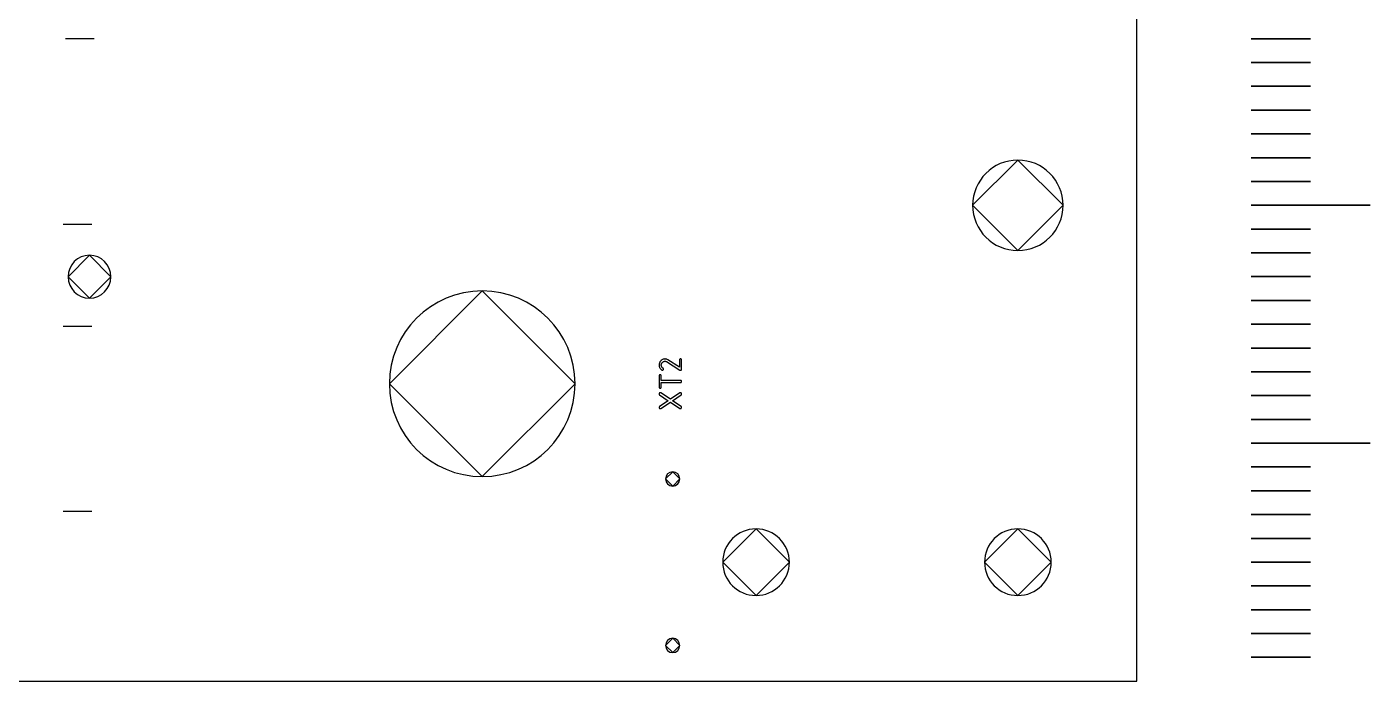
# Model space of a CAD drawing. Header units: inches. Extents: x 0 to 594, y -420 to 0.
# Drawn here: x 224.9 to 281.4, y -246.1 to -218.6 of the extents above; entities that cross this region are included whole.
import ezdxf

# ---------------------------------------------------------------- set-up
doc = ezdxf.new("R2010")
doc.units = ezdxf.units.IN
doc.header["$MEASUREMENT"] = 0

msp = doc.modelspace()

# ---------------------------------------------------------------- linework, layer by layer
at = {"color": 18, "true_color": 0x000000}
for p, q in [((271.562, -246.083), (271.562, -26.083)), ((227.762, -219.083), (226.562, -219.083)), ((266.562, -224.183), (264.662, -226.083)), ((268.462, -226.083), (266.562, -224.183)), ((264.662, -226.083), (266.562, -227.983)), ((266.562, -227.983), (268.462, -226.083)), ((227.662, -226.883), (226.462, -226.883)), ((227.562, -228.183), (226.662, -229.083)), ((228.462, -229.083), (227.562, -228.183)), ((226.662, -229.083), (227.562, -229.983)), ((227.562, -229.983), (228.462, -229.083)), ((244.062, -229.683), (240.162, -233.583)), ((247.962, -233.583), (244.062, -229.683)), ((227.662, -231.183), (226.462, -231.183)), ((251.488, -232.79), (251.487, -232.797)), ((251.487, -232.797), (251.487, -232.808)), ((251.487, -232.797), (251.487, -232.797)), ((251.487, -232.808), (251.488, -232.826)), ((251.489, -232.78), (251.488, -232.79)), ((251.488, -232.826), (251.491, -232.845)), ((251.491, -232.769), (251.489, -232.78)), ((251.497, -232.743), (251.491, -232.769)), ((251.491, -232.845), (251.494, -232.852)), ((251.494, -232.852), (251.495, -232.857)), ((251.495, -232.857), (251.497, -232.86)), ((251.505, -232.714), (251.497, -232.743)), ((251.497, -232.86), (251.497, -232.862)), ((251.497, -232.862), (251.504, -232.881)), ((251.504, -232.881), (251.512, -232.9)), ((251.518, -232.681), (251.505, -232.714)), ((251.512, -232.9), (251.515, -232.907)), ((251.515, -232.907), (251.518, -232.912)), ((251.526, -232.666), (251.518, -232.681)), ((251.518, -232.912), (251.519, -232.915)), ((251.519, -232.915), (251.52, -232.917)), ((251.52, -232.917), (251.533, -232.936)), ((251.536, -232.65), (251.526, -232.666)), ((251.533, -232.936), (251.547, -232.955)), ((251.549, -232.635), (251.536, -232.65)), ((251.547, -232.955), (251.561, -232.969)), ((251.561, -232.619), (251.549, -232.635)), ((251.563, -232.618), (251.561, -232.619)), ((251.561, -232.969), (251.574, -232.982)), ((251.564, -232.616), (251.563, -232.618)), ((251.568, -232.612), (251.564, -232.616)), ((251.574, -232.607), (251.568, -232.612)), ((251.581, -232.601), (251.574, -232.607)), ((251.574, -232.982), (251.585, -232.993)), ((251.59, -232.595), (251.581, -232.601)), ((251.581, -232.801), (251.583, -232.776)), ((251.581, -232.807), (251.581, -232.801)), ((251.583, -232.814), (251.581, -232.807)), ((251.583, -232.776), (251.585, -232.764)), ((251.584, -232.822), (251.583, -232.814)), ((251.585, -232.834), (251.584, -232.822)), ((251.585, -232.764), (251.587, -232.756)), ((251.59, -232.845), (251.585, -232.834)), ((251.585, -232.993), (251.595, -233)), ((251.587, -232.756), (251.59, -232.748)), ((251.611, -232.58), (251.59, -232.595)), ((251.59, -232.748), (251.592, -232.742)), ((251.594, -232.857), (251.59, -232.845)), ((251.592, -232.742), (251.594, -232.738)), ((251.594, -232.736), (251.605, -232.715)), ((251.594, -232.738), (251.594, -232.736)), ((251.601, -232.87), (251.594, -232.857)), ((251.595, -233), (251.601, -233.004)), ((251.602, -232.872), (251.601, -232.87)), ((251.601, -233.004), (251.604, -233.005)), ((251.605, -232.876), (251.602, -232.872)), ((251.604, -233.005), (251.615, -233.01)), ((251.605, -232.715), (251.615, -232.7)), ((251.609, -232.881), (251.605, -232.876)), ((251.615, -232.89), (251.609, -232.881)), ((251.636, -232.566), (251.611, -232.58)), ((251.615, -232.7), (251.621, -232.693)), ((251.623, -232.898), (251.615, -232.89)), ((251.615, -233.01), (251.623, -233.013)), ((251.621, -232.693), (251.623, -232.688)), ((251.623, -232.688), (251.626, -232.685)), ((251.633, -232.908), (251.623, -232.898)), ((251.623, -233.013), (251.629, -233.014)), ((251.626, -232.685), (251.628, -232.684)), ((251.628, -232.684), (251.645, -232.669)), ((251.629, -233.014), (251.63, -233.014)), ((251.63, -233.014), (251.637, -233.013)), ((251.656, -232.925), (251.633, -232.908)), ((251.667, -232.554), (251.636, -232.566)), ((251.637, -233.013), (251.645, -233.011)), ((251.645, -232.669), (251.663, -232.656)), ((251.645, -233.011), (251.654, -233.005)), ((251.654, -233.005), (251.661, -233.001)), ((251.657, -232.927), (251.656, -232.925)), ((251.661, -232.929), (251.657, -232.927)), ((251.667, -232.935), (251.661, -232.929)), ((251.661, -233.001), (251.664, -232.998)), ((251.663, -232.656), (251.681, -232.647)), ((251.664, -232.998), (251.671, -232.987)), ((251.701, -232.545), (251.667, -232.554)), ((251.673, -232.943), (251.667, -232.935)), ((251.671, -232.987), (251.676, -232.976)), ((251.677, -232.965), (251.673, -232.943)), ((251.676, -232.976), (251.677, -232.967)), ((251.677, -232.967), (251.677, -232.965)), ((251.681, -232.647), (251.697, -232.642)), ((251.697, -232.642), (251.712, -232.639)), ((251.719, -232.543), (251.701, -232.545)), ((251.712, -232.639), (251.723, -232.636)), ((251.738, -232.542), (251.719, -232.543)), ((251.723, -232.636), (251.731, -232.636)), ((251.731, -232.636), (251.732, -232.636)), ((251.732, -232.636), (251.733, -232.636)), ((251.733, -232.636), (251.746, -232.638)), ((251.74, -232.542), (251.738, -232.542)), ((251.747, -232.542), (251.74, -232.542)), ((251.746, -232.638), (251.759, -232.639)), ((251.759, -232.543), (251.747, -232.542)), ((251.774, -232.546), (251.759, -232.543)), ((251.759, -232.639), (251.771, -232.642)), ((251.771, -232.642), (251.781, -232.645)), ((251.791, -232.549), (251.774, -232.546)), ((251.781, -232.645), (251.791, -232.649)), ((251.811, -232.554), (251.791, -232.549)), ((251.791, -232.649), (251.798, -232.652)), ((251.798, -232.652), (251.804, -232.653)), ((251.804, -232.653), (251.805, -232.654)), ((251.805, -232.654), (252.365, -233.005)), ((251.832, -232.563), (251.811, -232.554)), ((251.855, -232.573), (251.832, -232.563)), ((252.344, -232.88), (251.855, -232.573)), ((252.345, -232.573), (252.344, -232.581)), ((252.344, -232.581), (252.344, -232.88)), ((252.351, -232.561), (252.345, -232.573)), ((252.354, -232.557), (252.351, -232.561)), ((252.359, -232.552), (252.354, -232.557)), ((252.362, -232.549), (252.359, -232.552)), ((252.369, -232.545), (252.362, -232.549)), ((252.365, -233.005), (252.379, -233.013)), ((252.379, -232.54), (252.369, -232.545)), ((252.392, -232.537), (252.379, -232.54)), ((252.379, -233.013), (252.39, -233.015)), ((252.39, -233.015), (252.397, -233.017)), ((252.394, -232.537), (252.392, -232.537)), ((252.402, -232.539), (252.394, -232.537)), ((252.397, -233.017), (252.4, -233.017)), ((252.4, -233.017), (252.413, -233.014)), ((252.411, -232.543), (252.402, -232.539)), ((252.423, -232.55), (252.411, -232.543)), ((252.413, -233.014), (252.423, -233.008)), ((252.426, -232.552), (252.423, -232.55)), ((252.423, -233.008), (252.428, -233)), ((252.43, -232.559), (252.426, -232.552)), ((252.428, -233), (252.434, -232.99)), ((252.435, -232.568), (252.43, -232.559)), ((252.434, -232.99), (252.437, -232.982)), ((252.437, -232.576), (252.435, -232.568)), ((252.438, -232.584), (252.437, -232.576)), ((252.437, -232.982), (252.438, -232.973)), ((252.438, -232.973), (252.438, -232.584)), ((240.162, -233.583), (244.062, -237.483)), ((244.062, -237.483), (247.962, -233.583)), ((251.488, -233.238), (251.487, -233.247)), ((251.487, -233.247), (251.487, -233.734)), ((251.487, -233.247), (251.487, -233.247)), ((251.494, -233.227), (251.488, -233.238)), ((251.497, -233.221), (251.494, -233.227)), ((251.502, -233.216), (251.497, -233.221)), ((251.505, -233.213), (251.502, -233.216)), ((251.512, -233.208), (251.505, -233.213)), ((251.522, -233.204), (251.512, -233.208)), ((251.535, -233.201), (251.522, -233.204)), ((251.537, -233.201), (251.535, -233.201)), ((251.544, -233.203), (251.537, -233.201)), ((251.554, -233.207), (251.544, -233.203)), ((251.566, -233.214), (251.554, -233.207)), ((251.568, -233.216), (251.566, -233.214)), ((251.573, -233.223), (251.568, -233.216)), ((251.578, -233.234), (251.573, -233.223)), ((251.58, -233.241), (251.578, -233.234)), ((251.581, -233.249), (251.58, -233.241)), ((251.581, -233.44), (251.581, -233.249)), ((252.392, -233.44), (251.581, -233.44)), ((251.581, -233.729), (251.581, -233.534)), ((251.581, -233.534), (252.392, -233.534)), ((252.393, -233.44), (252.392, -233.44)), ((252.392, -233.534), (252.407, -233.531)), ((252.396, -233.44), (252.393, -233.44)), ((252.404, -233.441), (252.396, -233.44)), ((252.416, -233.445), (252.404, -233.441)), ((252.407, -233.531), (252.418, -233.527)), ((252.427, -233.454), (252.416, -233.445)), ((252.418, -233.527), (252.424, -233.523)), ((252.424, -233.523), (252.427, -233.52)), ((252.428, -233.457), (252.427, -233.454)), ((252.427, -233.52), (252.434, -233.509)), ((252.433, -233.462), (252.428, -233.457)), ((252.437, -233.474), (252.433, -233.462)), ((252.434, -233.509), (252.437, -233.499)), ((252.438, -233.488), (252.437, -233.474)), ((252.437, -233.499), (252.438, -233.49)), ((252.438, -233.49), (252.438, -233.488)), ((251.487, -233.734), (251.489, -233.741)), ((251.488, -233.999), (251.487, -234.008)), ((251.487, -234.008), (251.487, -234.022)), ((251.487, -234.008), (251.487, -234.008)), ((251.487, -234.022), (251.491, -234.032)), ((251.494, -233.988), (251.488, -233.999)), ((251.489, -233.741), (251.495, -233.753)), ((251.491, -234.032), (251.497, -234.039)), ((251.497, -233.981), (251.494, -233.988)), ((251.495, -233.753), (251.501, -233.758)), ((251.502, -233.975), (251.497, -233.981)), ((251.497, -234.039), (251.502, -234.044)), ((251.501, -233.758), (251.502, -233.761)), ((251.502, -233.761), (251.504, -233.761)), ((251.505, -233.973), (251.502, -233.974)), ((251.502, -233.974), (251.502, -233.975)), ((251.502, -234.044), (251.506, -234.047)), ((251.504, -233.761), (251.515, -233.768)), ((251.512, -233.967), (251.505, -233.973)), ((251.506, -234.047), (251.508, -234.049)), ((251.508, -234.049), (251.877, -234.294)), ((251.522, -233.963), (251.512, -233.967)), ((251.515, -233.768), (251.525, -233.771)), ((251.529, -233.96), (251.522, -233.963)), ((251.525, -233.771), (251.532, -233.772)), ((251.536, -233.96), (251.529, -233.96)), ((251.532, -233.772), (251.533, -233.772)), ((251.533, -233.772), (251.535, -233.772)), ((251.535, -233.772), (251.547, -233.771)), ((251.537, -233.96), (251.536, -233.96)), ((251.543, -233.961), (251.537, -233.96)), ((251.551, -233.963), (251.543, -233.961)), ((251.547, -233.771), (251.559, -233.767)), ((251.563, -233.968), (251.551, -233.963)), ((251.559, -233.767), (251.566, -233.762)), ((251.963, -234.236), (251.563, -233.968)), ((251.566, -233.762), (251.567, -233.761)), ((251.567, -233.761), (251.568, -233.761)), ((251.568, -233.761), (251.575, -233.75)), ((251.575, -233.75), (251.58, -233.739)), ((251.58, -233.739), (251.581, -233.729)), ((252.365, -233.968), (251.963, -234.236)), ((252.049, -234.294), (252.417, -234.049)), ((252.379, -233.963), (252.365, -233.968)), ((252.392, -233.96), (252.379, -233.963)), ((252.393, -233.96), (252.392, -233.96)), ((252.394, -233.96), (252.393, -233.96)), ((252.403, -233.961), (252.394, -233.96)), ((252.413, -233.967), (252.403, -233.961)), ((252.418, -233.97), (252.413, -233.967)), ((252.417, -234.049), (252.424, -234.043)), ((252.424, -233.975), (252.418, -233.97)), ((252.427, -233.978), (252.424, -233.975)), ((252.424, -234.043), (252.43, -234.036)), ((252.431, -233.985), (252.427, -233.978)), ((252.43, -234.036), (252.433, -234.03)), ((252.435, -233.997), (252.431, -233.985)), ((252.433, -234.03), (252.435, -234.023)), ((252.438, -234.011), (252.435, -233.997)), ((252.435, -234.023), (252.437, -234.019)), ((252.437, -234.019), (252.438, -234.015)), ((252.438, -234.015), (252.438, -234.011)), ((251.488, -234.57), (251.487, -234.574)), ((251.487, -234.574), (251.487, -234.586)), ((251.487, -234.586), (251.489, -234.593)), ((251.489, -234.566), (251.488, -234.57)), ((251.492, -234.559), (251.489, -234.566)), ((251.489, -234.593), (251.494, -234.604)), ((251.497, -234.553), (251.492, -234.559)), ((251.494, -234.604), (251.499, -234.611)), ((251.502, -234.546), (251.497, -234.553)), ((251.499, -234.611), (251.501, -234.614)), ((251.501, -234.614), (251.502, -234.614)), ((251.509, -234.541), (251.502, -234.546)), ((251.502, -234.614), (251.513, -234.622)), ((251.877, -234.294), (251.509, -234.541)), ((251.513, -234.622), (251.523, -234.627)), ((251.523, -234.627), (251.532, -234.628)), ((251.532, -234.628), (251.533, -234.628)), ((251.533, -234.628), (251.535, -234.628)), ((251.535, -234.628), (251.547, -234.628)), ((251.547, -234.628), (251.561, -234.622)), ((251.561, -234.622), (251.963, -234.352)), ((251.963, -234.352), (252.365, -234.621)), ((252.417, -234.541), (252.049, -234.294)), ((252.365, -234.621), (252.375, -234.625)), ((252.375, -234.625), (252.383, -234.627)), ((252.383, -234.627), (252.389, -234.628)), ((252.389, -234.628), (252.39, -234.628)), ((252.39, -234.628), (252.397, -234.627)), ((252.397, -234.627), (252.404, -234.625)), ((252.404, -234.625), (252.414, -234.62)), ((252.414, -234.62), (252.421, -234.615)), ((252.418, -234.542), (252.417, -234.541)), ((252.423, -234.545), (252.418, -234.542)), ((252.421, -234.615), (252.424, -234.613)), ((252.428, -234.551), (252.423, -234.545)), ((252.424, -234.613), (252.433, -234.6)), ((252.434, -234.559), (252.428, -234.551)), ((252.433, -234.6), (252.437, -234.59)), ((252.438, -234.58), (252.434, -234.559)), ((252.437, -234.59), (252.438, -234.583)), ((252.438, -234.583), (252.438, -234.58)), ((252.062, -237.283), (251.762, -237.583)), ((252.362, -237.583), (252.062, -237.283)), ((251.762, -237.583), (252.062, -237.883)), ((252.062, -237.883), (252.362, -237.583)), ((227.662, -238.958), (226.462, -238.958)), ((255.562, -239.683), (254.162, -241.083)), ((256.962, -241.083), (255.562, -239.683)), ((266.562, -239.683), (265.162, -241.083)), ((267.962, -241.083), (266.562, -239.683)), ((254.162, -241.083), (255.562, -242.483)), ((255.562, -242.483), (256.962, -241.083)), ((265.162, -241.083), (266.562, -242.483)), ((266.562, -242.483), (267.962, -241.083)), ((252.062, -244.283), (251.762, -244.583)), ((252.362, -244.583), (252.062, -244.283)), ((251.762, -244.583), (252.062, -244.883)), ((252.062, -244.883), (252.362, -244.583)), ((156.562, -246.083), (271.562, -246.083))]:
    msp.add_line(p, q, dxfattribs=at)
at = {"color": 7, "true_color": 0xffffff}
for p, q in [((271.562, -246.083), (271.562, -26.083)), ((156.562, -246.083), (271.562, -246.083))]:
    msp.add_line(p, q, dxfattribs=at)
at = {"color": 152, "true_color": 0x007ac0}
for p, q in [((276.359, -219.081), (278.859, -219.081)), ((278.859, -219.081), (276.359, -219.081)), ((276.359, -220.081), (278.859, -220.081)), ((278.859, -220.081), (276.359, -220.081)), ((276.359, -221.081), (278.859, -221.081)), ((278.859, -221.081), (276.359, -221.081)), ((276.359, -222.081), (278.859, -222.081)), ((278.859, -222.081), (276.359, -222.081)), ((276.359, -223.081), (278.859, -223.081)), ((278.859, -223.081), (276.359, -223.081)), ((276.359, -224.081), (278.859, -224.081)), ((278.859, -224.081), (276.359, -224.081)), ((276.359, -225.081), (278.859, -225.081)), ((278.859, -225.081), (276.359, -225.081)), ((276.359, -226.081), (281.359, -226.081)), ((281.359, -226.081), (276.359, -226.081)), ((276.359, -226.081), (278.859, -226.081)), ((278.859, -226.081), (276.359, -226.081)), ((276.359, -227.081), (278.859, -227.081)), ((278.859, -227.081), (276.359, -227.081)), ((276.359, -228.081), (278.859, -228.081)), ((278.859, -228.081), (276.359, -228.081)), ((276.359, -229.081), (278.859, -229.081)), ((278.859, -229.081), (276.359, -229.081)), ((276.359, -230.081), (278.859, -230.081)), ((278.859, -230.081), (276.359, -230.081)), ((276.359, -231.081), (278.859, -231.081)), ((278.859, -231.081), (276.359, -231.081)), ((276.359, -232.081), (278.859, -232.081)), ((278.859, -232.081), (276.359, -232.081)), ((276.359, -233.081), (278.859, -233.081)), ((278.859, -233.081), (276.359, -233.081)), ((276.359, -234.081), (278.859, -234.081)), ((278.859, -234.081), (276.359, -234.081)), ((276.359, -235.081), (278.859, -235.081)), ((278.859, -235.081), (276.359, -235.081)), ((276.359, -236.081), (281.359, -236.081)), ((281.359, -236.081), (276.359, -236.081)), ((276.359, -236.081), (278.859, -236.081)), ((278.859, -236.081), (276.359, -236.081)), ((276.359, -237.081), (278.859, -237.081)), ((278.859, -237.081), (276.359, -237.081)), ((276.359, -238.081), (278.859, -238.081)), ((278.859, -238.081), (276.359, -238.081)), ((276.359, -239.081), (278.859, -239.081)), ((278.859, -239.081), (276.359, -239.081)), ((276.359, -240.081), (278.859, -240.081)), ((278.859, -240.081), (276.359, -240.081)), ((276.359, -241.081), (278.859, -241.081)), ((278.859, -241.081), (276.359, -241.081)), ((276.359, -242.081), (278.859, -242.081)), ((278.859, -242.081), (276.359, -242.081)), ((276.359, -243.081), (278.859, -243.081)), ((278.859, -243.081), (276.359, -243.081)), ((276.359, -244.081), (278.859, -244.081)), ((278.859, -244.081), (276.359, -244.081)), ((276.359, -245.081), (278.859, -245.081)), ((278.859, -245.081), (276.359, -245.081))]:
    msp.add_line(p, q, dxfattribs=at)
at = {"color": 18, "true_color": 0x000000}
for centre, radius, start, end in [((266.562, -226.083), 1.9, 90, 180), ((266.562, -226.083), 1.9, 0, 90), ((266.562, -226.083), 1.9, 180, 270), ((266.562, -226.083), 1.9, 270, 0), ((227.562, -229.083), 0.9, 90, 180), ((227.562, -229.083), 0.9, 0, 90), ((227.562, -229.083), 0.9, 180, 270), ((227.562, -229.083), 0.9, 270, 0), ((244.062, -233.583), 3.9, 90, 180), ((244.062, -233.583), 3.9, 0, 90), ((244.062, -233.583), 3.9, 180, 270), ((244.062, -233.583), 3.9, 270, 0), ((252.062, -237.583), 0.3, 90, 180), ((252.062, -237.583), 0.3, 0, 90), ((252.062, -237.583), 0.3, 180, 270), ((252.062, -237.583), 0.3, 270, 0), ((255.562, -241.083), 1.4, 90, 180), ((255.562, -241.083), 1.4, 0, 90), ((266.562, -241.083), 1.4, 90, 180), ((266.562, -241.083), 1.4, 0, 90), ((255.562, -241.083), 1.4, 180, 270), ((255.562, -241.083), 1.4, 270, 0), ((266.562, -241.083), 1.4, 180, 270), ((266.562, -241.083), 1.4, 270, 0), ((252.062, -244.583), 0.3, 90, 180), ((252.062, -244.583), 0.3, 0, 90), ((252.062, -244.583), 0.3, 180, 270), ((252.062, -244.583), 0.3, 270, 0)]:
    msp.add_arc(centre, radius, start, end, dxfattribs=at)

doc.saveas('drawing.dxf')
